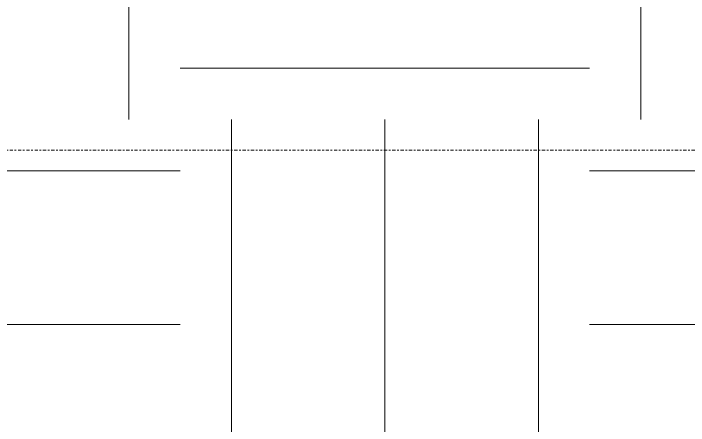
# Model space of a CAD drawing. Header units: inches. Extents: x 1822 to 8392, y -297 to 673.
# Drawn here: x 3052.75 to 3092.32, y -68.89 to -44.77 of the extents above; entities that cross this region are included whole.
import ezdxf

# ---------------------------------------------------------------- set-up
doc = ezdxf.new("R2010")
doc.units = ezdxf.units.IN
doc.header["$MEASUREMENT"] = 0
doc.linetypes.add('Dash Dot 3_16_', pattern=[0.3125, 0.1875, -0.0625, 0, -0.0625])
for name, color, linetype, lineweight in [('0-1', 7, 'Continuous', 5), ('A-ANNO-SYMB-1', 150, 'Dash Dot 3_16_', 9), ('C-TOPO-1', 252, 'Continuous', 9)]:
    doc.layers.add(name, color=color, linetype=linetype, lineweight=lineweight)
pattern_1 = [(0, (2870.5, 0), (24, 24), [24, -24]), (0, (2870.5, 9), (24, 24), [24, -24]), (0, (2870.5, 18), (24, 24), [24, -24]), (90, (2873.5, 21), (-24, 24), [24, -24]), (90, (2882.5, 21), (-24, 24), [24, -24]), (90, (2891.5, 21), (-24, 24), [24, -24])]

# ---------------------------------------------------------------- blocks, each defined once
blk = doc.blocks.new('CTR  - Topography_rvt-1-BUILDING ELEVATION - EAST')
at = {"layer": 'C-TOPO-1'}
h = blk.add_hatch(dxfattribs=at)
h.set_pattern_fill('FP_19', color=256, style=0, pattern_type=2)
h.set_pattern_definition(pattern_1)
h.paths.add_polyline_path([(2716.324, -238.798), (3088.324, -238.798), (3088.324, -41.868), (3086.549, -41.885), (3062.918, -41.251), (3022.831, -42.517), (2987.61, -42.631), (2919.74, -41.654), (2845.816, -39.724), (2798.339, -39.741), (2764.821, -39.722), (2755.528, -39.651), (2718.423, -40.722), (2716.324, -40.722), (2716.324, -180)], flags=0)
h = blk.add_hatch(dxfattribs=at)
h.set_pattern_fill('FP_19', color=256, style=0, pattern_type=2)
h.set_pattern_definition(pattern_1)
h.paths.add_polyline_path([(3088.324, -238.798), (3144.324, -238.798), (3144.324, -40.168), (3091.344, -41.838), (3088.324, -41.885), (3088.324, -180)], flags=0)

msp = doc.modelspace()

# ---------------------------------------------------------------- linework, layer by layer
at = {"layer": 'A-ANNO-SYMB-1'}
msp.add_line((3046.67979, -52.77013), (3380.83675, -52.77013), dxfattribs=at)

# ---------------------------------------------------------------- block references
at = {"layer": '0-1'}
msp.add_blockref('CTR  - Topography_rvt-1-BUILDING ELEVATION - EAST', (0, 0), dxfattribs=at)

doc.saveas('drawing.dxf')
